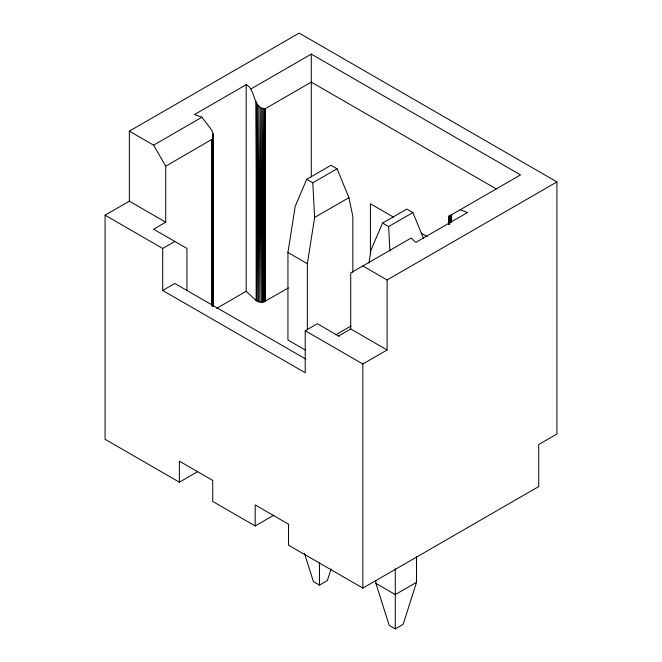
<?xml version="1.0" encoding="UTF-8"?>
<svg xmlns="http://www.w3.org/2000/svg" width="662" height="662" viewBox="0 0 662 662"><rect width="100%" height="100%" fill="white"/><g stroke="black" fill="none" stroke-linecap="round" stroke-linejoin="round"><path stroke-width="0.99" d="M212.477 305.819L212.576 138.681C214.289 135.247 212.527 131.175 210.442 128.312L201.91 117.257L194.429 114.576L246.198 84.686C255.689 89.064 252.942 109.47 265.495 108.56L311.289 82.121L496.268 188.918M213.123 306.357L213.263 135.28L213.28 306.225L213.131 137.266M246.198 84.686L246.198 291.28L256.153 300.523L258.37 301.74L261.333 302.162L262.864 302.038L262.922 108.825M448.861 224.55L448.869 216.292L448.869 224.55M449.117 224.41L449.126 216.143L449.142 224.377M212.519 305.877L213.065 133.873L213.098 306.307M211.608 305.463L212.154 139.235L212.576 138.681M262.864 302.038L264.088 108.957L264.279 301.69L262.864 302.038L261.697 108.378L261.333 302.162L260.274 107.476L259.81 302.062L258.784 106.094L258.37 301.74L257.394 104.298L257.129 301.218L256.153 101.923L256.153 300.523M305.579 350.206L287.937 340.02L287.937 252.479L295.219 206.254L306.738 179.294L331 165.285L337.066 168.785L348.932 197.648L352.838 216.408L352.838 272.231M307.35 329.593L307.35 263.683L314.624 217.459L312.803 182.795L306.738 179.294M368.974 263.087L371.026 250.021L382.553 223.061L406.816 209.051L412.881 212.56L423.597 238.626M331.083 568.848L327.359 580.582L319.473 585.134L313.416 581.625L304.412 553.291M416.514 556.494L416.514 582.328L403.175 624.349L395.288 628.9L389.223 625.4L375.884 583.379L375.884 580.276M186.957 290.469L186.957 248.449L153.601 229.193L165.732 222.184L165.732 166.162L212.154 139.235L212.419 305.753M165.732 222.184L129.338 201.174L129.338 131.142L299.158 33.1L556.924 181.918L556.924 434.032L538.727 444.541L538.727 486.562L362.842 588.104L288.549 545.207L288.549 524.196L255.184 504.941L255.184 525.951L273.969 515.11M129.338 131.142L153.601 145.152L201.91 117.257M250.848 89.006L311.289 54.11L520.531 174.917L448.737 216.366L448.745 223.582M197.259 471.857L179.377 482.184L105.076 439.287L105.076 215.183L129.338 201.174M105.076 215.183L162.695 248.449L174.826 241.448M312.803 182.795L337.066 168.785M162.695 248.449L162.695 290.469L174.826 283.468L305.77 359.069M314.624 217.459L348.932 197.648M216.747 308.285L246.198 291.28M382.553 223.061L388.619 226.561L412.881 212.56M288.392 287.929L264.279 301.69L264.767 108.866L265.495 301.152L265.495 108.56M362.842 265.958L387.105 279.96L556.924 181.918M162.695 290.469L305.223 372.756L305.223 330.735L317.355 323.735L339.217 336.354M335.891 334.74L351.05 325.985M338.58 335.99L350.711 328.981L387.105 349.991L387.105 279.96M305.223 330.735L362.842 364.001L387.105 349.991M416.514 582.328L395.288 594.584L375.884 583.379M460.09 209.804L467.571 212.494L415.802 242.383L411.152 238.063L350.711 272.959L350.711 328.981M393.551 217.153L370.422 203.805L370.422 254.398M421.123 233.074L427.354 236.673M287.937 252.479L307.35 263.683M255.184 525.951L212.734 501.44L212.734 480.43L179.377 461.174L179.377 482.184M153.601 145.152L165.732 166.162M388.619 226.561L389.901 251.03M449.407 215.977L449.415 223.202M451.558 214.736L451.558 221.935M395.288 568.749L395.288 628.9M362.842 364.001L362.842 588.104M319.473 562.923L319.473 585.134M311.289 54.11L311.289 176.87M211.517 139.723L211.517 305.538M448.935 216.251L448.935 224.501L448.935 216.251M450.772 215.191L450.756 222.391L450.772 215.191M450.16 215.539L450.135 222.78L450.16 215.539"/></g></svg>
